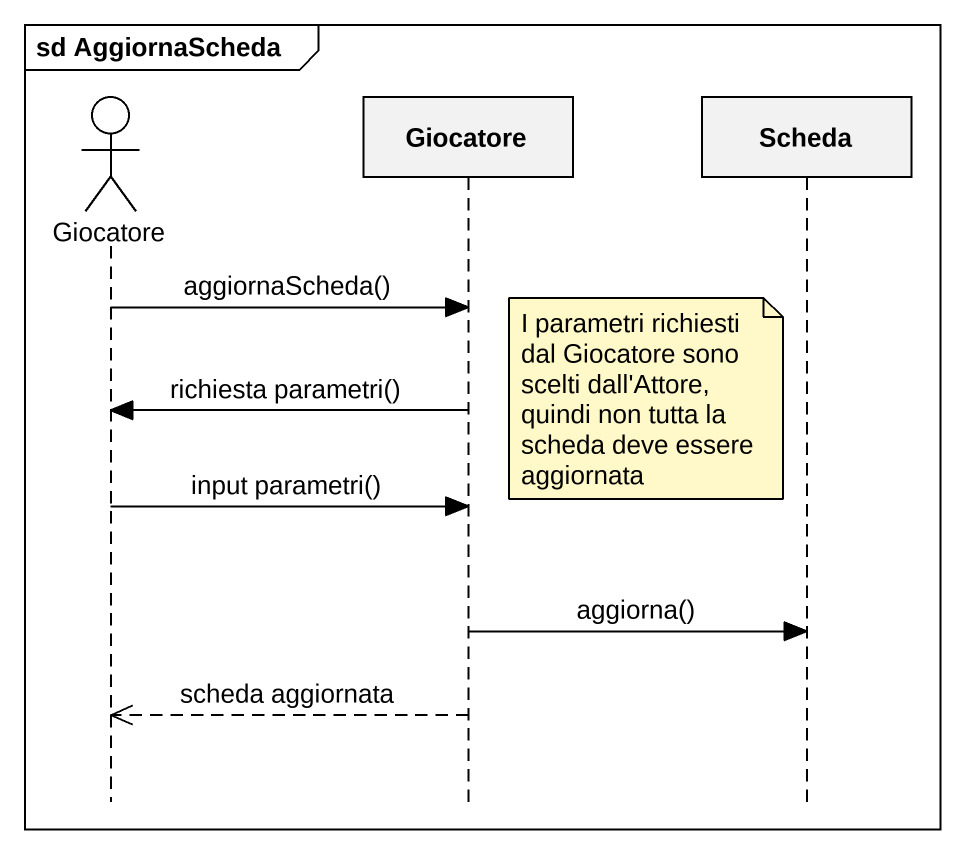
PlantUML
@startuml
mainframe sd AggiornaScheda
hide footbox
actor Giocatore
participant "Giocatore" as Giocatore_2
participant Scheda

Giocatore -> Giocatore_2 : aggiornaScheda()
note left of Scheda : I parametri richiesti dal Giocatore sono scelti dall'Attore, quindi non tutta la scheda deve essere aggiornata
Giocatore_2 -> Giocatore : richiesta parametri()
Giocatore -> Giocatore_2 : input parametri()
Giocatore_2 -> Scheda : aggiorna()
Giocatore_2 -->> Giocatore : scheda aggiornata
@enduml
